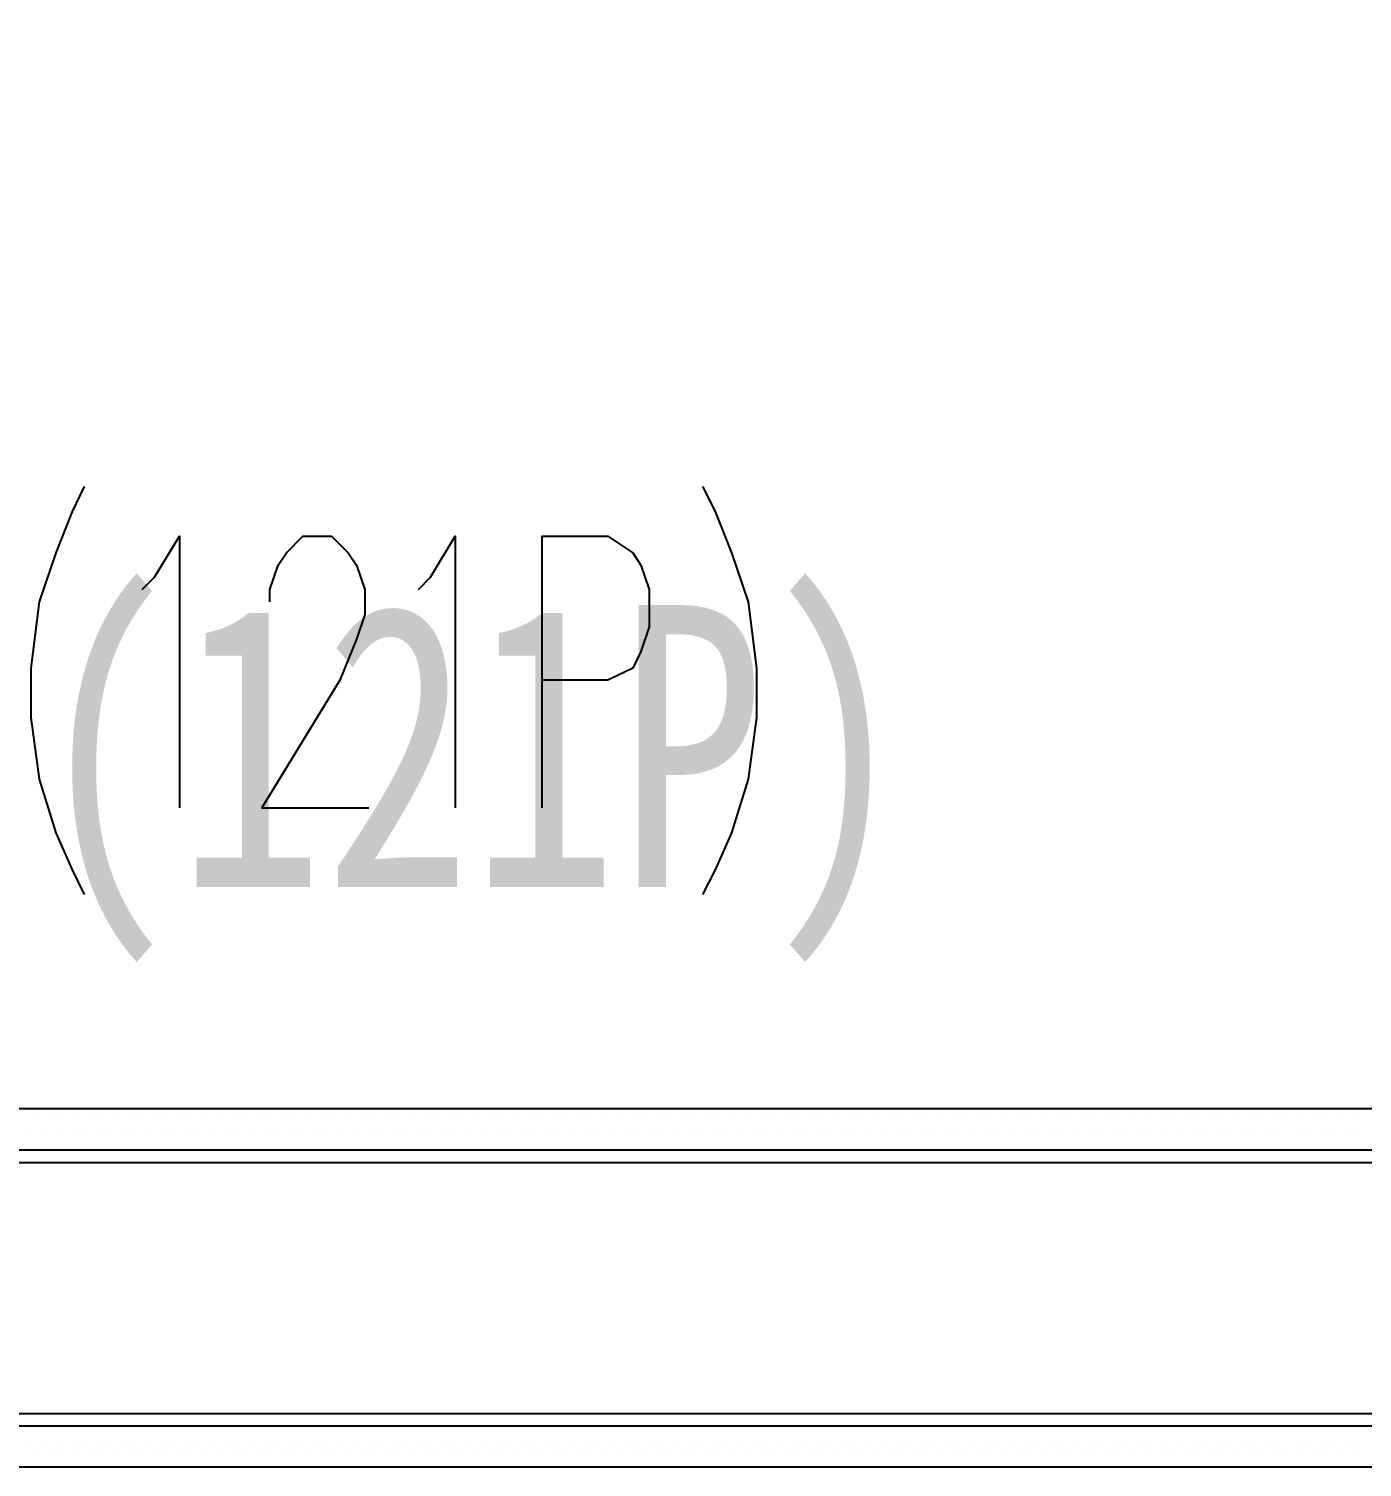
# Model space of a CAD drawing. Header units: metres. Extents: x 17 to 1264, y 17 to 859.
# Drawn here: x 401.2 to 447.8, y 132.3 to 182.6 of the extents above; entities that cross this region are included whole.
import ezdxf

# ---------------------------------------------------------------- set-up
doc = ezdxf.new("R2010")
doc.units = ezdxf.units.M
for name, color, linetype in [('LINES', 7, 'Continuous'), ('POLYLINES', 4, 'Continuous'), ('RECTS', 7, 'Continuous'), ('TEXTS', 3, 'Continuous')]:
    doc.layers.add(name, color=color, linetype=linetype)

msp = doc.modelspace()

# ---------------------------------------------------------------- linework, layer by layer
at = {"layer": 'LINES'}
for p, q in [((401.61, 144.58), (401.61, 144.58)), ((402.04, 144.58), (402.04, 144.58)), ((402.47, 144.58), (402.47, 144.58)), ((402.91, 144.58), (402.91, 144.58)), ((403.34, 144.58), (403.34, 144.58)), ((403.77, 144.58), (403.77, 144.58)), ((404.35, 144.58), (404.35, 144.58)), ((404.78, 144.58), (404.78, 144.58)), ((405.21, 144.58), (405.21, 144.58)), ((405.64, 144.58), (405.64, 144.58)), ((406.07, 144.58), (406.07, 144.58)), ((406.51, 144.58), (406.51, 144.58)), ((406.94, 144.58), (406.94, 144.58)), ((407.37, 144.58), (407.37, 144.58)), ((407.95, 144.58), (407.95, 144.58)), ((408.38, 144.58), (408.38, 144.58)), ((408.81, 144.58), (408.81, 144.58)), ((409.24, 144.58), (409.24, 144.58)), ((409.67, 144.58), (409.67, 144.58)), ((410.11, 144.58), (410.11, 144.58)), ((410.54, 144.58), (410.54, 144.58)), ((410.97, 144.58), (410.97, 144.58)), ((411.55, 144.58), (411.55, 144.58)), ((411.98, 144.58), (411.98, 144.58)), ((412.41, 144.58), (412.41, 144.58)), ((412.84, 144.58), (412.84, 144.58)), ((413.27, 144.58), (413.27, 144.58)), ((413.71, 144.58), (413.71, 144.58)), ((414.14, 144.58), (414.14, 144.58)), ((414.57, 144.58), (414.57, 144.58)), ((415.15, 144.58), (415.15, 144.58)), ((415.58, 144.58), (415.58, 144.58)), ((416.01, 144.58), (416.01, 144.58)), ((416.44, 144.58), (416.44, 144.58)), ((416.87, 144.58), (416.87, 144.58)), ((417.31, 144.58), (417.31, 144.58)), ((417.74, 144.58), (417.74, 144.58)), ((418.17, 144.58), (418.17, 144.58)), ((418.75, 144.58), (418.75, 144.58)), ((419.18, 144.58), (419.18, 144.58)), ((419.61, 144.58), (419.61, 144.58)), ((420.04, 144.58), (420.04, 144.58)), ((420.47, 144.58), (420.47, 144.58)), ((420.91, 144.58), (420.91, 144.58)), ((421.34, 144.58), (421.34, 144.58)), ((421.77, 144.58), (421.77, 144.58)), ((422.35, 144.58), (422.35, 144.58)), ((422.78, 144.58), (422.78, 144.58)), ((423.21, 144.58), (423.21, 144.58)), ((423.64, 144.58), (423.64, 144.58)), ((424.07, 144.58), (424.07, 144.58)), ((424.51, 144.58), (424.51, 144.58)), ((424.94, 144.58), (424.94, 144.58)), ((425.37, 144.58), (425.37, 144.58)), ((425.95, 144.58), (425.95, 144.58)), ((426.38, 144.58), (426.38, 144.58)), ((426.81, 144.58), (426.81, 144.58)), ((427.24, 144.58), (427.24, 144.58)), ((427.67, 144.58), (427.67, 144.58)), ((428.11, 144.58), (428.11, 144.58)), ((428.54, 144.58), (428.54, 144.58)), ((428.97, 144.58), (428.97, 144.58)), ((429.55, 144.58), (429.55, 144.58)), ((429.98, 144.58), (429.98, 144.58)), ((430.41, 144.58), (430.41, 144.58)), ((430.84, 144.58), (430.84, 144.58)), ((431.27, 144.58), (431.27, 144.58)), ((431.71, 144.58), (431.71, 144.58)), ((432.14, 144.58), (432.14, 144.58)), ((432.57, 144.58), (432.57, 144.58)), ((433.15, 144.58), (433.15, 144.58)), ((433.58, 144.58), (433.58, 144.58)), ((434.01, 144.58), (434.01, 144.58)), ((434.44, 144.58), (434.44, 144.58)), ((434.87, 144.58), (434.87, 144.58)), ((435.31, 144.58), (435.31, 144.58)), ((435.74, 144.58), (435.74, 144.58)), ((436.17, 144.58), (436.17, 144.58)), ((436.75, 144.58), (436.75, 144.58)), ((437.18, 144.58), (437.18, 144.58)), ((437.61, 144.58), (437.61, 144.58)), ((438.04, 144.58), (438.04, 144.58)), ((438.47, 144.58), (438.47, 144.58)), ((438.91, 144.58), (438.91, 144.58)), ((439.34, 144.58), (439.34, 144.58)), ((439.77, 144.58), (439.77, 144.58)), ((440.35, 144.58), (440.35, 144.58)), ((440.78, 144.58), (440.78, 144.58)), ((441.21, 144.58), (441.21, 144.58)), ((441.64, 144.58), (441.64, 144.58)), ((442.07, 144.58), (442.07, 144.58)), ((442.51, 144.58), (442.51, 144.58)), ((442.94, 144.58), (442.94, 144.58)), ((443.37, 144.58), (443.37, 144.58)), ((443.95, 144.58), (443.95, 144.58)), ((444.38, 144.58), (444.38, 144.58)), ((444.81, 144.58), (444.81, 144.58)), ((445.24, 144.58), (445.24, 144.58)), ((445.67, 144.58), (445.67, 144.58)), ((446.11, 144.58), (446.11, 144.58)), ((446.54, 144.58), (446.54, 144.58)), ((446.97, 144.58), (446.97, 144.58)), ((447.55, 144.58), (447.55, 144.58)), ((401.32, 144), (401.32, 144)), ((401.75, 144), (401.75, 144)), ((402.33, 144), (402.33, 144)), ((402.76, 144), (402.76, 144)), ((403.19, 144), (403.19, 144)), ((403.63, 144), (403.63, 144)), ((404.06, 144), (404.06, 144)), ((404.49, 144), (404.49, 144)), ((404.92, 144), (404.92, 144)), ((405.35, 144), (405.35, 144)), ((405.93, 144), (405.93, 144)), ((406.36, 144), (406.36, 144)), ((406.79, 144), (406.79, 144)), ((407.23, 144), (407.23, 144)), ((407.66, 144), (407.66, 144)), ((408.09, 144), (408.09, 144)), ((408.52, 144), (408.52, 144)), ((408.95, 144), (408.95, 144)), ((409.53, 144), (409.53, 144)), ((409.96, 144), (409.96, 144)), ((410.39, 144), (410.39, 144)), ((410.83, 144), (410.83, 144)), ((411.26, 144), (411.26, 144)), ((411.69, 144), (411.69, 144)), ((412.12, 144), (412.12, 144)), ((412.55, 144), (412.55, 144)), ((413.13, 144), (413.13, 144)), ((413.56, 144), (413.56, 144)), ((413.99, 144), (413.99, 144)), ((414.43, 144), (414.43, 144)), ((414.86, 144), (414.86, 144)), ((415.29, 144), (415.29, 144)), ((415.72, 144), (415.72, 144)), ((416.15, 144), (416.15, 144)), ((416.73, 144), (416.73, 144)), ((417.16, 144), (417.16, 144)), ((417.59, 144), (417.59, 144)), ((418.03, 144), (418.03, 144)), ((418.46, 144), (418.46, 144)), ((418.89, 144), (418.89, 144)), ((419.32, 144), (419.32, 144)), ((419.75, 144), (419.75, 144)), ((420.33, 144), (420.33, 144)), ((420.76, 144), (420.76, 144)), ((421.19, 144), (421.19, 144)), ((421.63, 144), (421.63, 144)), ((422.06, 144), (422.06, 144)), ((422.49, 144), (422.49, 144)), ((422.92, 144), (422.92, 144)), ((423.35, 144), (423.35, 144)), ((423.93, 144), (423.93, 144)), ((424.36, 144), (424.36, 144)), ((424.79, 144), (424.79, 144)), ((425.23, 144), (425.23, 144)), ((425.66, 144), (425.66, 144)), ((426.09, 144), (426.09, 144)), ((426.52, 144), (426.52, 144)), ((426.95, 144), (426.95, 144)), ((427.53, 144), (427.53, 144)), ((427.96, 144), (427.96, 144)), ((428.39, 144), (428.39, 144)), ((428.83, 144), (428.83, 144)), ((429.26, 144), (429.26, 144)), ((429.69, 144), (429.69, 144)), ((430.12, 144), (430.12, 144)), ((430.55, 144), (430.55, 144)), ((431.13, 144), (431.13, 144)), ((431.56, 144), (431.56, 144)), ((431.99, 144), (431.99, 144)), ((432.43, 144), (432.43, 144)), ((432.86, 144), (432.86, 144)), ((433.29, 144), (433.29, 144)), ((433.72, 144), (433.72, 144)), ((434.15, 144), (434.15, 144)), ((434.73, 144), (434.73, 144)), ((435.16, 144), (435.16, 144)), ((435.59, 144), (435.59, 144)), ((436.03, 144), (436.03, 144)), ((436.46, 144), (436.46, 144)), ((436.89, 144), (436.89, 144)), ((437.32, 144), (437.32, 144)), ((437.75, 144), (437.75, 144)), ((438.33, 144), (438.33, 144)), ((438.76, 144), (438.76, 144)), ((439.19, 144), (439.19, 144)), ((439.63, 144), (439.63, 144)), ((440.06, 144), (440.06, 144)), ((440.49, 144), (440.49, 144)), ((440.92, 144), (440.92, 144)), ((441.35, 144), (441.35, 144)), ((441.93, 144), (441.93, 144)), ((442.36, 144), (442.36, 144)), ((442.79, 144), (442.79, 144)), ((443.23, 144), (443.23, 144)), ((443.66, 144), (443.66, 144)), ((444.09, 144), (444.09, 144)), ((444.52, 144), (444.52, 144)), ((444.95, 144), (444.95, 144)), ((445.53, 144), (445.53, 144)), ((445.96, 144), (445.96, 144)), ((446.39, 144), (446.39, 144)), ((446.83, 144), (446.83, 144)), ((447.26, 144), (447.26, 144)), ((447.69, 144), (447.69, 144)), ((401.61, 143.57), (401.61, 143.57)), ((402.04, 143.57), (402.04, 143.57)), ((402.47, 143.57), (402.47, 143.57)), ((402.91, 143.57), (402.91, 143.57)), ((403.34, 143.57), (403.34, 143.57)), ((403.77, 143.57), (403.77, 143.57)), ((404.35, 143.57), (404.35, 143.57)), ((404.78, 143.57), (404.78, 143.57)), ((405.21, 143.57), (405.21, 143.57)), ((405.64, 143.57), (405.64, 143.57)), ((406.07, 143.57), (406.07, 143.57)), ((406.51, 143.57), (406.51, 143.57)), ((406.94, 143.57), (406.94, 143.57)), ((407.37, 143.57), (407.37, 143.57)), ((407.95, 143.57), (407.95, 143.57)), ((408.38, 143.57), (408.38, 143.57)), ((408.81, 143.57), (408.81, 143.57)), ((409.24, 143.57), (409.24, 143.57)), ((409.67, 143.57), (409.67, 143.57)), ((410.11, 143.57), (410.11, 143.57)), ((410.54, 143.57), (410.54, 143.57)), ((410.97, 143.57), (410.97, 143.57)), ((411.55, 143.57), (411.55, 143.57)), ((411.98, 143.57), (411.98, 143.57)), ((412.41, 143.57), (412.41, 143.57)), ((412.84, 143.57), (412.84, 143.57)), ((413.27, 143.57), (413.27, 143.57)), ((413.71, 143.57), (413.71, 143.57)), ((414.14, 143.57), (414.14, 143.57)), ((414.57, 143.57), (414.57, 143.57)), ((415.15, 143.57), (415.15, 143.57)), ((415.58, 143.57), (415.58, 143.57)), ((416.01, 143.57), (416.01, 143.57)), ((416.44, 143.57), (416.44, 143.57)), ((416.87, 143.57), (416.87, 143.57)), ((417.31, 143.57), (417.31, 143.57)), ((417.74, 143.57), (417.74, 143.57)), ((418.17, 143.57), (418.17, 143.57)), ((418.75, 143.57), (418.75, 143.57)), ((419.18, 143.57), (419.18, 143.57)), ((419.61, 143.57), (419.61, 143.57)), ((420.04, 143.57), (420.04, 143.57)), ((420.47, 143.57), (420.47, 143.57)), ((420.91, 143.57), (420.91, 143.57)), ((421.34, 143.57), (421.34, 143.57)), ((421.77, 143.57), (421.77, 143.57)), ((422.35, 143.57), (422.35, 143.57)), ((422.78, 143.57), (422.78, 143.57)), ((423.21, 143.57), (423.21, 143.57)), ((423.64, 143.57), (423.64, 143.57)), ((424.07, 143.57), (424.07, 143.57)), ((424.51, 143.57), (424.51, 143.57)), ((424.94, 143.57), (424.94, 143.57)), ((425.37, 143.57), (425.37, 143.57)), ((425.95, 143.57), (425.95, 143.57)), ((426.38, 143.57), (426.38, 143.57)), ((426.81, 143.57), (426.81, 143.57)), ((427.24, 143.57), (427.24, 143.57)), ((427.67, 143.57), (427.67, 143.57)), ((428.11, 143.57), (428.11, 143.57)), ((428.54, 143.57), (428.54, 143.57)), ((428.97, 143.57), (428.97, 143.57)), ((429.55, 143.57), (429.55, 143.57)), ((429.98, 143.57), (429.98, 143.57)), ((430.41, 143.57), (430.41, 143.57)), ((430.84, 143.57), (430.84, 143.57)), ((431.27, 143.57), (431.27, 143.57)), ((431.71, 143.57), (431.71, 143.57)), ((432.14, 143.57), (432.14, 143.57)), ((432.57, 143.57), (432.57, 143.57)), ((433.15, 143.57), (433.15, 143.57)), ((433.58, 143.57), (433.58, 143.57)), ((434.01, 143.57), (434.01, 143.57)), ((434.44, 143.57), (434.44, 143.57)), ((434.87, 143.57), (434.87, 143.57)), ((435.31, 143.57), (435.31, 143.57)), ((435.74, 143.57), (435.74, 143.57)), ((436.17, 143.57), (436.17, 143.57)), ((436.75, 143.57), (436.75, 143.57)), ((437.18, 143.57), (437.18, 143.57)), ((437.61, 143.57), (437.61, 143.57)), ((438.04, 143.57), (438.04, 143.57)), ((438.47, 143.57), (438.47, 143.57)), ((438.91, 143.57), (438.91, 143.57)), ((439.34, 143.57), (439.34, 143.57)), ((439.77, 143.57), (439.77, 143.57)), ((440.35, 143.57), (440.35, 143.57)), ((440.78, 143.57), (440.78, 143.57)), ((441.21, 143.57), (441.21, 143.57)), ((441.64, 143.57), (441.64, 143.57)), ((442.07, 143.57), (442.07, 143.57)), ((442.51, 143.57), (442.51, 143.57)), ((442.94, 143.57), (442.94, 143.57)), ((443.37, 143.57), (443.37, 143.57)), ((443.95, 143.57), (443.95, 143.57)), ((444.38, 143.57), (444.38, 143.57)), ((444.81, 143.57), (444.81, 143.57)), ((445.24, 143.57), (445.24, 143.57)), ((445.67, 143.57), (445.67, 143.57)), ((446.11, 143.57), (446.11, 143.57)), ((446.54, 143.57), (446.54, 143.57)), ((446.97, 143.57), (446.97, 143.57)), ((447.55, 143.57), (447.55, 143.57)), ((401.61, 133.78), (401.61, 133.78)), ((402.04, 133.78), (402.04, 133.78)), ((402.47, 133.78), (402.47, 133.78)), ((402.91, 133.78), (402.91, 133.78)), ((403.34, 133.78), (403.34, 133.78)), ((403.77, 133.78), (403.77, 133.78)), ((404.35, 133.78), (404.35, 133.78)), ((404.78, 133.78), (404.78, 133.78)), ((405.21, 133.78), (405.21, 133.78)), ((405.64, 133.78), (405.64, 133.78)), ((406.07, 133.78), (406.07, 133.78)), ((406.51, 133.78), (406.51, 133.78)), ((406.94, 133.78), (406.94, 133.78)), ((407.37, 133.78), (407.37, 133.78)), ((407.95, 133.78), (407.95, 133.78)), ((408.38, 133.78), (408.38, 133.78)), ((408.81, 133.78), (408.81, 133.78)), ((409.24, 133.78), (409.24, 133.78)), ((409.67, 133.78), (409.67, 133.78)), ((410.11, 133.78), (410.11, 133.78)), ((410.54, 133.78), (410.54, 133.78)), ((410.97, 133.78), (410.97, 133.78)), ((411.55, 133.78), (411.55, 133.78)), ((411.98, 133.78), (411.98, 133.78)), ((412.41, 133.78), (412.41, 133.78)), ((412.84, 133.78), (412.84, 133.78)), ((413.27, 133.78), (413.27, 133.78)), ((413.71, 133.78), (413.71, 133.78)), ((414.14, 133.78), (414.14, 133.78)), ((414.57, 133.78), (414.57, 133.78)), ((415.15, 133.78), (415.15, 133.78)), ((415.58, 133.78), (415.58, 133.78)), ((416.01, 133.78), (416.01, 133.78)), ((416.44, 133.78), (416.44, 133.78)), ((416.87, 133.78), (416.87, 133.78)), ((417.31, 133.78), (417.31, 133.78)), ((417.74, 133.78), (417.74, 133.78)), ((418.17, 133.78), (418.17, 133.78)), ((418.75, 133.78), (418.75, 133.78)), ((419.18, 133.78), (419.18, 133.78)), ((419.61, 133.78), (419.61, 133.78)), ((420.04, 133.78), (420.04, 133.78)), ((420.47, 133.78), (420.47, 133.78)), ((420.91, 133.78), (420.91, 133.78)), ((421.34, 133.78), (421.34, 133.78)), ((421.77, 133.78), (421.77, 133.78)), ((422.35, 133.78), (422.35, 133.78)), ((422.78, 133.78), (422.78, 133.78)), ((423.21, 133.78), (423.21, 133.78)), ((423.64, 133.78), (423.64, 133.78)), ((424.07, 133.78), (424.07, 133.78)), ((424.51, 133.78), (424.51, 133.78)), ((424.94, 133.78), (424.94, 133.78)), ((425.37, 133.78), (425.37, 133.78)), ((425.95, 133.78), (425.95, 133.78)), ((426.38, 133.78), (426.38, 133.78)), ((426.81, 133.78), (426.81, 133.78)), ((427.24, 133.78), (427.24, 133.78)), ((427.67, 133.78), (427.67, 133.78)), ((428.11, 133.78), (428.11, 133.78)), ((428.54, 133.78), (428.54, 133.78)), ((428.97, 133.78), (428.97, 133.78)), ((429.55, 133.78), (429.55, 133.78)), ((429.98, 133.78), (429.98, 133.78)), ((430.41, 133.78), (430.41, 133.78)), ((430.84, 133.78), (430.84, 133.78)), ((431.27, 133.78), (431.27, 133.78)), ((431.71, 133.78), (431.71, 133.78)), ((432.14, 133.78), (432.14, 133.78)), ((432.57, 133.78), (432.57, 133.78)), ((433.15, 133.78), (433.15, 133.78)), ((433.58, 133.78), (433.58, 133.78)), ((434.01, 133.78), (434.01, 133.78)), ((434.44, 133.78), (434.44, 133.78)), ((434.87, 133.78), (434.87, 133.78)), ((435.31, 133.78), (435.31, 133.78)), ((435.74, 133.78), (435.74, 133.78)), ((436.17, 133.78), (436.17, 133.78)), ((436.75, 133.78), (436.75, 133.78)), ((437.18, 133.78), (437.18, 133.78)), ((437.61, 133.78), (437.61, 133.78)), ((438.04, 133.78), (438.04, 133.78)), ((438.47, 133.78), (438.47, 133.78)), ((438.91, 133.78), (438.91, 133.78)), ((439.34, 133.78), (439.34, 133.78)), ((439.77, 133.78), (439.77, 133.78)), ((440.35, 133.78), (440.35, 133.78)), ((440.78, 133.78), (440.78, 133.78)), ((441.21, 133.78), (441.21, 133.78)), ((441.64, 133.78), (441.64, 133.78)), ((442.07, 133.78), (442.07, 133.78)), ((442.51, 133.78), (442.51, 133.78)), ((442.94, 133.78), (442.94, 133.78)), ((443.37, 133.78), (443.37, 133.78)), ((443.95, 133.78), (443.95, 133.78)), ((444.38, 133.78), (444.38, 133.78)), ((444.81, 133.78), (444.81, 133.78)), ((445.24, 133.78), (445.24, 133.78)), ((445.67, 133.78), (445.67, 133.78)), ((446.11, 133.78), (446.11, 133.78)), ((446.54, 133.78), (446.54, 133.78)), ((446.97, 133.78), (446.97, 133.78)), ((447.55, 133.78), (447.55, 133.78)), ((401.32, 133.2), (401.32, 133.2)), ((401.61, 132.77), (401.61, 132.77)), ((401.75, 133.2), (401.75, 133.2)), ((402.04, 132.77), (402.04, 132.77)), ((402.33, 133.2), (402.33, 133.2)), ((402.47, 132.77), (402.47, 132.77)), ((402.76, 133.2), (402.76, 133.2)), ((402.91, 132.77), (402.91, 132.77)), ((403.19, 133.2), (403.19, 133.2)), ((403.34, 132.77), (403.34, 132.77)), ((403.63, 133.2), (403.63, 133.2)), ((403.77, 132.77), (403.77, 132.77)), ((404.06, 133.2), (404.06, 133.2)), ((404.35, 132.77), (404.35, 132.77)), ((404.49, 133.2), (404.49, 133.2)), ((404.78, 132.77), (404.78, 132.77)), ((404.92, 133.2), (404.92, 133.2)), ((405.21, 132.77), (405.21, 132.77)), ((405.35, 133.2), (405.35, 133.2)), ((405.64, 132.77), (405.64, 132.77)), ((405.93, 133.2), (405.93, 133.2)), ((406.07, 132.77), (406.07, 132.77)), ((406.36, 133.2), (406.36, 133.2)), ((406.51, 132.77), (406.51, 132.77)), ((406.79, 133.2), (406.79, 133.2)), ((406.94, 132.77), (406.94, 132.77)), ((407.23, 133.2), (407.23, 133.2)), ((407.37, 132.77), (407.37, 132.77)), ((407.66, 133.2), (407.66, 133.2)), ((407.95, 132.77), (407.95, 132.77)), ((408.09, 133.2), (408.09, 133.2)), ((408.38, 132.77), (408.38, 132.77)), ((408.52, 133.2), (408.52, 133.2)), ((408.81, 132.77), (408.81, 132.77)), ((408.95, 133.2), (408.95, 133.2)), ((409.24, 132.77), (409.24, 132.77)), ((409.53, 133.2), (409.53, 133.2)), ((409.67, 132.77), (409.67, 132.77)), ((409.96, 133.2), (409.96, 133.2)), ((410.11, 132.77), (410.11, 132.77)), ((410.39, 133.2), (410.39, 133.2)), ((410.54, 132.77), (410.54, 132.77)), ((410.83, 133.2), (410.83, 133.2)), ((410.97, 132.77), (410.97, 132.77)), ((411.26, 133.2), (411.26, 133.2)), ((411.55, 132.77), (411.55, 132.77)), ((411.69, 133.2), (411.69, 133.2)), ((411.98, 132.77), (411.98, 132.77)), ((412.12, 133.2), (412.12, 133.2)), ((412.41, 132.77), (412.41, 132.77)), ((412.55, 133.2), (412.55, 133.2)), ((412.84, 132.77), (412.84, 132.77)), ((413.13, 133.2), (413.13, 133.2)), ((413.27, 132.77), (413.27, 132.77)), ((413.56, 133.2), (413.56, 133.2)), ((413.71, 132.77), (413.71, 132.77)), ((413.99, 133.2), (413.99, 133.2)), ((414.14, 132.77), (414.14, 132.77)), ((414.43, 133.2), (414.43, 133.2)), ((414.57, 132.77), (414.57, 132.77)), ((414.86, 133.2), (414.86, 133.2)), ((415.15, 132.77), (415.15, 132.77)), ((415.29, 133.2), (415.29, 133.2)), ((415.58, 132.77), (415.58, 132.77)), ((415.72, 133.2), (415.72, 133.2)), ((416.01, 132.77), (416.01, 132.77)), ((416.15, 133.2), (416.15, 133.2)), ((416.44, 132.77), (416.44, 132.77)), ((416.73, 133.2), (416.73, 133.2)), ((416.87, 132.77), (416.87, 132.77)), ((417.16, 133.2), (417.16, 133.2)), ((417.31, 132.77), (417.31, 132.77)), ((417.59, 133.2), (417.59, 133.2)), ((417.74, 132.77), (417.74, 132.77)), ((418.03, 133.2), (418.03, 133.2)), ((418.17, 132.77), (418.17, 132.77)), ((418.46, 133.2), (418.46, 133.2)), ((418.75, 132.77), (418.75, 132.77)), ((418.89, 133.2), (418.89, 133.2)), ((419.18, 132.77), (419.18, 132.77)), ((419.32, 133.2), (419.32, 133.2)), ((419.61, 132.77), (419.61, 132.77)), ((419.75, 133.2), (419.75, 133.2)), ((420.04, 132.77), (420.04, 132.77)), ((420.33, 133.2), (420.33, 133.2)), ((420.47, 132.77), (420.47, 132.77)), ((420.76, 133.2), (420.76, 133.2)), ((420.91, 132.77), (420.91, 132.77)), ((421.19, 133.2), (421.19, 133.2)), ((421.34, 132.77), (421.34, 132.77)), ((421.63, 133.2), (421.63, 133.2)), ((421.77, 132.77), (421.77, 132.77)), ((422.06, 133.2), (422.06, 133.2)), ((422.35, 132.77), (422.35, 132.77)), ((422.49, 133.2), (422.49, 133.2)), ((422.78, 132.77), (422.78, 132.77)), ((422.92, 133.2), (422.92, 133.2)), ((423.21, 132.77), (423.21, 132.77)), ((423.35, 133.2), (423.35, 133.2)), ((423.64, 132.77), (423.64, 132.77)), ((423.93, 133.2), (423.93, 133.2)), ((424.07, 132.77), (424.07, 132.77)), ((424.36, 133.2), (424.36, 133.2)), ((424.51, 132.77), (424.51, 132.77)), ((424.79, 133.2), (424.79, 133.2)), ((424.94, 132.77), (424.94, 132.77)), ((425.23, 133.2), (425.23, 133.2)), ((425.37, 132.77), (425.37, 132.77)), ((425.66, 133.2), (425.66, 133.2)), ((425.95, 132.77), (425.95, 132.77)), ((426.09, 133.2), (426.09, 133.2)), ((426.38, 132.77), (426.38, 132.77)), ((426.52, 133.2), (426.52, 133.2)), ((426.81, 132.77), (426.81, 132.77)), ((426.95, 133.2), (426.95, 133.2)), ((427.24, 132.77), (427.24, 132.77)), ((427.53, 133.2), (427.53, 133.2)), ((427.67, 132.77), (427.67, 132.77)), ((427.96, 133.2), (427.96, 133.2)), ((428.11, 132.77), (428.11, 132.77)), ((428.39, 133.2), (428.39, 133.2)), ((428.54, 132.77), (428.54, 132.77)), ((428.83, 133.2), (428.83, 133.2)), ((428.97, 132.77), (428.97, 132.77)), ((429.26, 133.2), (429.26, 133.2)), ((429.55, 132.77), (429.55, 132.77)), ((429.69, 133.2), (429.69, 133.2)), ((429.98, 132.77), (429.98, 132.77)), ((430.12, 133.2), (430.12, 133.2)), ((430.41, 132.77), (430.41, 132.77)), ((430.55, 133.2), (430.55, 133.2)), ((430.84, 132.77), (430.84, 132.77)), ((431.13, 133.2), (431.13, 133.2)), ((431.27, 132.77), (431.27, 132.77)), ((431.56, 133.2), (431.56, 133.2)), ((431.71, 132.77), (431.71, 132.77)), ((431.99, 133.2), (431.99, 133.2)), ((432.14, 132.77), (432.14, 132.77)), ((432.43, 133.2), (432.43, 133.2)), ((432.57, 132.77), (432.57, 132.77)), ((432.86, 133.2), (432.86, 133.2)), ((433.15, 132.77), (433.15, 132.77)), ((433.29, 133.2), (433.29, 133.2)), ((433.58, 132.77), (433.58, 132.77)), ((433.72, 133.2), (433.72, 133.2)), ((434.01, 132.77), (434.01, 132.77)), ((434.15, 133.2), (434.15, 133.2)), ((434.44, 132.77), (434.44, 132.77)), ((434.73, 133.2), (434.73, 133.2)), ((434.87, 132.77), (434.87, 132.77)), ((435.16, 133.2), (435.16, 133.2)), ((435.31, 132.77), (435.31, 132.77)), ((435.59, 133.2), (435.59, 133.2)), ((435.74, 132.77), (435.74, 132.77)), ((436.03, 133.2), (436.03, 133.2)), ((436.17, 132.77), (436.17, 132.77)), ((436.46, 133.2), (436.46, 133.2)), ((436.75, 132.77), (436.75, 132.77)), ((436.89, 133.2), (436.89, 133.2)), ((437.18, 132.77), (437.18, 132.77)), ((437.32, 133.2), (437.32, 133.2)), ((437.61, 132.77), (437.61, 132.77)), ((437.75, 133.2), (437.75, 133.2)), ((438.04, 132.77), (438.04, 132.77)), ((438.33, 133.2), (438.33, 133.2)), ((438.47, 132.77), (438.47, 132.77)), ((438.76, 133.2), (438.76, 133.2)), ((438.91, 132.77), (438.91, 132.77)), ((439.19, 133.2), (439.19, 133.2)), ((439.34, 132.77), (439.34, 132.77)), ((439.63, 133.2), (439.63, 133.2)), ((439.77, 132.77), (439.77, 132.77)), ((440.06, 133.2), (440.06, 133.2)), ((440.35, 132.77), (440.35, 132.77)), ((440.49, 133.2), (440.49, 133.2)), ((440.78, 132.77), (440.78, 132.77)), ((440.92, 133.2), (440.92, 133.2)), ((441.21, 132.77), (441.21, 132.77)), ((441.35, 133.2), (441.35, 133.2)), ((441.64, 132.77), (441.64, 132.77)), ((441.93, 133.2), (441.93, 133.2)), ((442.07, 132.77), (442.07, 132.77)), ((442.36, 133.2), (442.36, 133.2)), ((442.51, 132.77), (442.51, 132.77)), ((442.79, 133.2), (442.79, 133.2)), ((442.94, 132.77), (442.94, 132.77)), ((443.23, 133.2), (443.23, 133.2)), ((443.37, 132.77), (443.37, 132.77)), ((443.66, 133.2), (443.66, 133.2)), ((443.95, 132.77), (443.95, 132.77)), ((444.09, 133.2), (444.09, 133.2)), ((444.38, 132.77), (444.38, 132.77)), ((444.52, 133.2), (444.52, 133.2)), ((444.81, 132.77), (444.81, 132.77)), ((444.95, 133.2), (444.95, 133.2)), ((445.24, 132.77), (445.24, 132.77)), ((445.53, 133.2), (445.53, 133.2)), ((445.67, 132.77), (445.67, 132.77)), ((445.96, 133.2), (445.96, 133.2)), ((446.11, 132.77), (446.11, 132.77)), ((446.39, 133.2), (446.39, 133.2)), ((446.54, 132.77), (446.54, 132.77)), ((446.83, 133.2), (446.83, 133.2)), ((446.97, 132.77), (446.97, 132.77)), ((447.26, 133.2), (447.26, 133.2)), ((447.55, 132.77), (447.55, 132.77)), ((447.69, 133.2), (447.69, 133.2))]:
    msp.add_line(p, q, dxfattribs=at)
at = {"layer": 'POLYLINES'}
for points in [[(403.19, 166.61), (402.76, 165.74), (402.19, 164.3), (401.61, 162.58), (401.32, 160.27), (401.32, 158.54), (401.61, 156.38), (402.19, 154.51), (402.76, 153.22), (403.19, 152.35)], [(424.79, 166.61), (425.23, 165.74), (425.8, 164.3), (426.38, 162.58), (426.67, 160.27), (426.67, 158.54), (426.38, 156.38), (425.8, 154.51), (425.23, 153.22), (424.79, 152.35)], [(405.21, 163.01), (405.64, 163.44), (406.51, 164.88), (406.51, 155.38)], [(409.67, 162.58), (409.67, 163.01), (409.96, 163.87), (410.25, 164.3), (410.83, 164.88), (411.83, 164.88), (412.41, 164.3), (412.7, 163.87), (412.99, 163.01), (412.99, 162.14), (412.7, 161.28), (412.12, 159.84), (409.39, 155.38), (413.13, 155.38)], [(414.86, 163.01), (415.29, 163.44), (416.15, 164.88), (416.15, 155.38)], [(419.18, 155.38), (419.18, 164.88), (421.48, 164.88), (422.35, 164.3), (422.63, 163.87), (422.92, 163.01), (422.92, 161.71), (422.63, 160.85), (422.35, 160.27), (421.48, 159.84), (419.18, 159.84)]]:
    msp.add_lwpolyline(points, dxfattribs=at)
at = {"layer": 'RECTS'}
for points in [[(324.43, 756), (494.49, 756), (494.49, 132.34), (324.43, 132.34)], [(325.87, 754.56), (493.05, 754.56), (493.05, 133.78), (325.87, 133.78)], [(331.48, 741.74), (487.43, 741.74), (487.43, 143.42), (331.48, 143.42)], [(332.92, 740.16), (485.99, 740.16), (485.99, 144.86), (332.92, 144.86)], [(339.26, 142.99), (479.37, 142.99), (479.37, 134.21), (339.26, 134.21)]]:
    msp.add_lwpolyline(points, dxfattribs=at)

# ---------------------------------------------------------------- texts
at = {"layer": 'TEXTS', "width": 0.764938}
msp.add_text('(121P)', height=9.85, dxfattribs=at).set_placement((401.32, 152.62))

doc.saveas('drawing.dxf')
